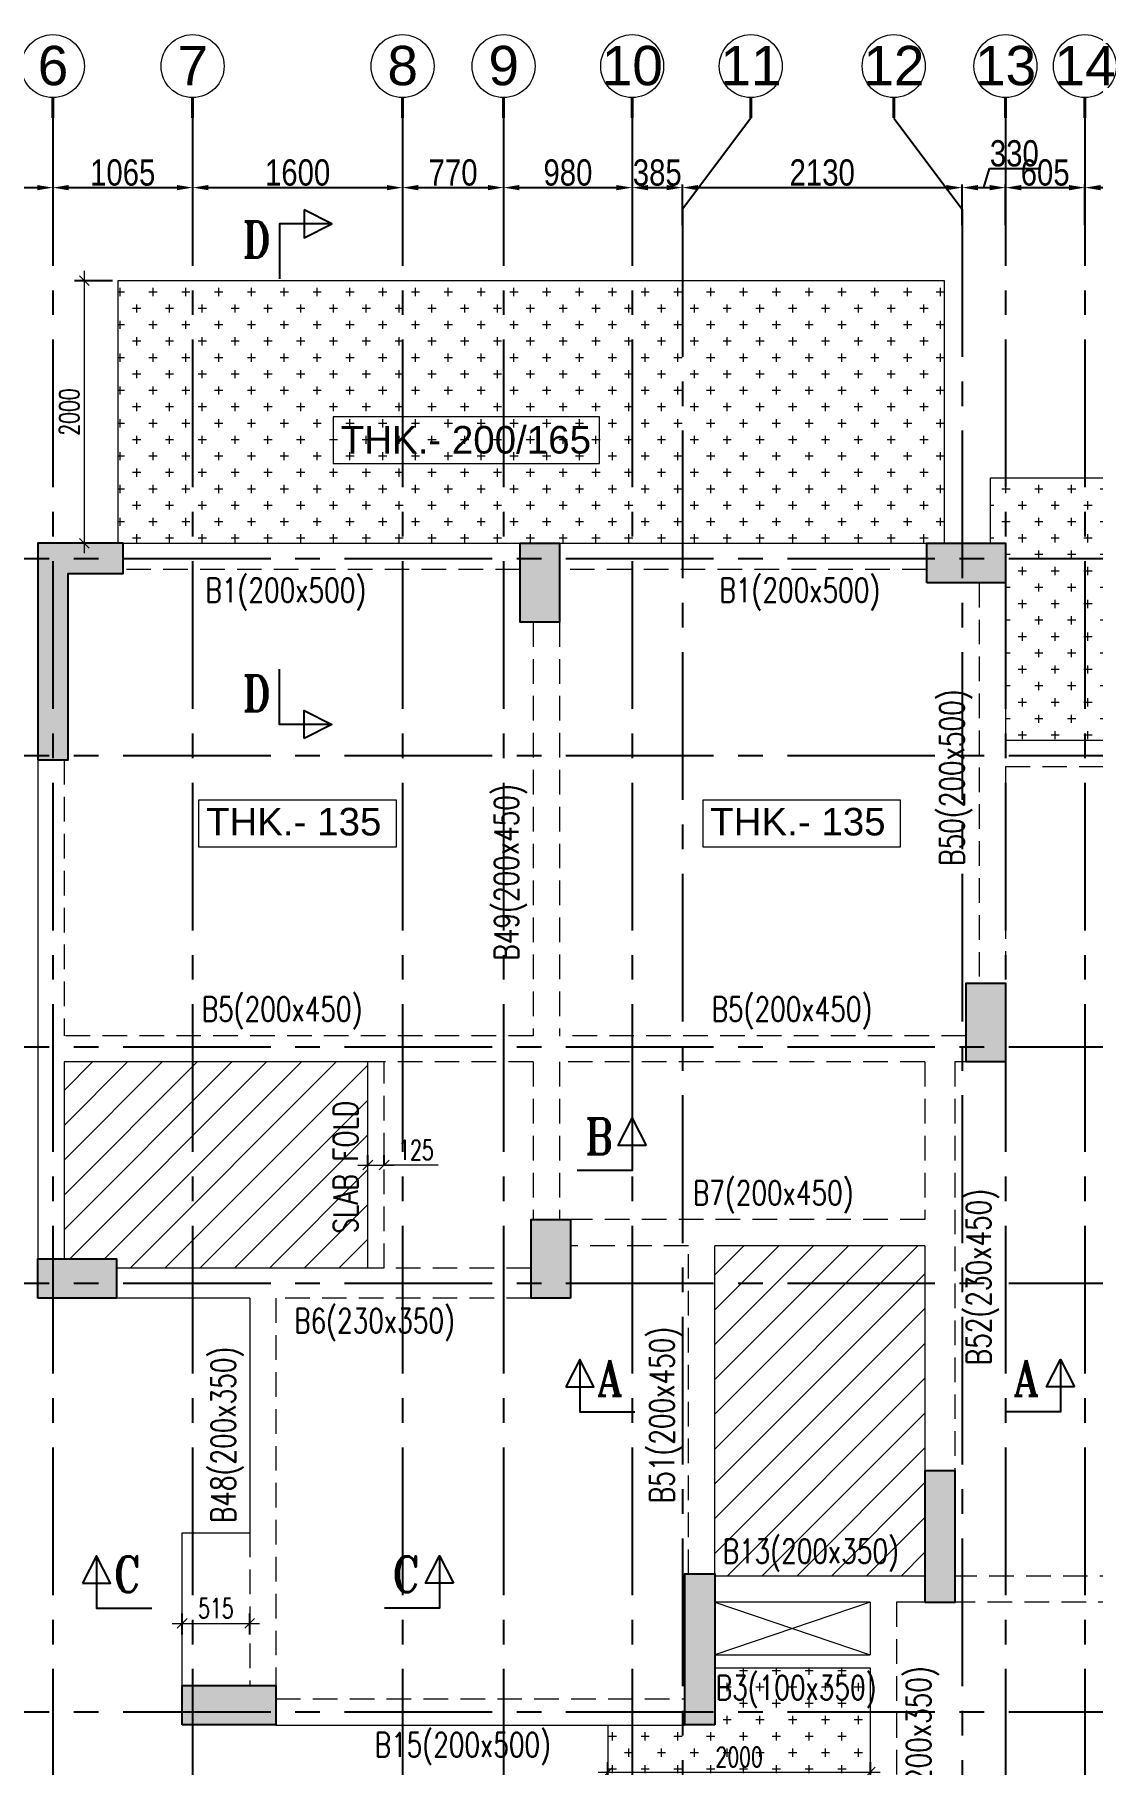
# Model space of a CAD drawing. Header units: millimetres. Extents: x 1255966 to 1543449, y 318653 to 465396.
# Drawn here: x 1376706 to 1384768, y 357228 to 370403 of the extents above; entities that cross this region are included whole.
import ezdxf
from ezdxf.enums import TextEntityAlignment as Align

# ---------------------------------------------------------------- set-up
doc = ezdxf.new("R2010")
doc.units = ezdxf.units.MM
doc.header["$LTSCALE"] = 500
doc.header["$MEASUREMENT"] = 0
doc.header["$PDMODE"] = 34
doc.linetypes.add('HIDDEN', pattern=[0.375, 0.25, -0.125])
doc.linetypes.add('Site$0$CENTER2', pattern=[1.125, 0.75, -0.125, 0.125, -0.125])
doc.layers.get('Defpoints').update_dxf_attribs({"lineweight": 0})
for name, color, linetype in [('3BEAM NO', 6, 'Continuous'), ('GRID', 7, 'Continuous'), ('GRID DIM', 7, 'Continuous'), ('S-COLUMN-HATCH', 253, 'Continuous'), ('S-FRAMING PLAN', 4, 'Continuous'), ('sec', 31, 'Continuous'), ('T BEAM N', 3, 'Continuous'), ('TEXT-20', 3, 'Continuous'), ('TOWER AREA COLUMN.', 6, 'Continuous')]:
    doc.layers.add(name, color=color, linetype=linetype)
for name, color, linetype, lineweight in [('CALL', 1, 'Continuous', 18), ('CUT OUT', 1, 'Continuous', 13), ('dim-M', 1, 'Continuous', 15), ('GRID NO.', 7, 'Continuous', 20), ('HATCH', 1, 'Continuous', 5), ('TEXT 01', 3, 'Continuous', 15), ('TOWER AREA BEAM..', 3, 'Continuous', 20), ('TOWER COL HATCH', 253, 'Continuous', 20)]:
    doc.layers.add(name, color=color, linetype=linetype, lineweight=lineweight)
doc.layers.add('STAIR', color=7, linetype='Continuous', true_color=0x3f4f7f)
doc.styles.add('2MM', font='romans.shx', dxfattribs={"width": 0.7})
doc.styles.add('ABHI', font='arial.ttf')
doc.styles.add('D50', font='arial.ttf', dxfattribs={"width": 0.8})
doc.styles.add('RT', font='romant.shx', dxfattribs={"height": 8})
doc.styles.add('S-T', font='romans.shx')
doc.dimstyles.new('INNER DIM', dxfattribs={"dimtxt": 200, "dimasz": 120, "dimexe": 25, "dimexo": 25, "dimgap": 12, "dimtad": 1, "dimdec": 0, "dimrnd": 5, "dimzin": 0, "dimdsep": 46, "dimtxsty": 'D50', "dimcen": 0.09, "dimdle": 25, "dimclrt": 6, "dimadec": 0, "dimazin": 0, "dimtfac": 1, "dimtdec": 0, "dimtofl": 0, "dimtmove": 1, "dimatfit": 3, "dimfxl": 75, "dimtolj": 1, "dimtzin": 0, "dimarcsym": 0})
doc.dimstyles.new('RAJESH', dxfattribs={"dimtxt": 200, "dimasz": 180, "dimexe": 100, "dimexo": 250, "dimgap": 50, "dimtad": 2, "dimdec": 0, "dimzin": 1, "dimdsep": 46, "dimtxsty": '2MM', "dimblk": 'OBLIQUE', "dimcen": 0, "dimdle": 100, "dimclrd": 1, "dimclre": 1, "dimclrt": 3, "dimadec": 0, "dimazin": 0, "dimtfac": 1, "dimtdec": 0, "dimtix": 1, "dimtmove": 2, "dimatfit": 3, "dimfxl": 1, "dimtolj": 1, "dimlwd": -1, "dimarcsym": 0})
pattern_1 = [(90, (-1381890.62, -304839.69), (-125, 125), [62.5, -187.5]), (180, (-1381859.37, -304808.44), (-125, -125), [62.5, -187.5])]
pattern_2 = [(45, (-1381890.62, -304839.69), (-132.582521, 132.582521), [])]

# ---------------------------------------------------------------- blocks, each defined once
blk = doc.blocks.new('A$Ca8bcdc7a')
at = {"layer": 'HATCH', "ltscale": 10}
h = blk.add_hatch(dxfattribs=at)
h.set_pattern_fill('CROSS', color=1, scale=500, angle=90)
h.set_pattern_definition(pattern_1)
h.paths.add_polyline_path([(1750, 11000), (-4550, 11000), (-4550, 9000), (-4510, 9000), (-1485, 9000), (-1185, 9000), (1465, 9000), (1750, 9000)])
h = blk.add_hatch(dxfattribs=at)
h.set_pattern_fill('CROSS', color=1, scale=500, angle=90)
h.set_pattern_definition(pattern_1)
h.paths.add_polyline_path([(5515, 7500), (6165, 7500), (6165, 9500), (2215, 9500), (2100, 9500), (2100, 9000), (2215, 9000), (2215, 7500)])
h = blk.add_hatch(dxfattribs=at)
h.set_pattern_fill('ANSI31', color=1, scale=1500)
h.set_pattern_definition(pattern_2)
h.paths.add_polyline_path([(-4960, 5050), (-4960, 3550), (-4560, 3550), (-4560, 3480), (-2645, 3480), (-2645, 5050)])
h = blk.add_hatch(dxfattribs=at)
h.set_pattern_fill('ANSI31', color=1, scale=1500)
h.set_pattern_definition(pattern_2)
h.paths.add_polyline_path([(1600, 1135), (1600, 1935), (1600, 3650), (0, 3650), (0, 1135)])
h = blk.add_hatch(dxfattribs=at)
h.set_pattern_fill('CROSS', color=1, scale=500, angle=90)
h.set_pattern_definition(pattern_1)
h.paths.add_polyline_path([(1185, 435), (0, 435), (0, 0), (-230, 0), (-815, 0), (-815, -1410), (-25, -1410), (1185, -1410)])
at = {"layer": 'CUT OUT', "color": 1, "ltscale": 10}
for p, q in [((1185, 935), (0, 535)), ((0, 935), (1185, 535))]:
    blk.add_line(p, q, dxfattribs=at)
at = {"layer": 'S-FRAMING PLAN', "color": 3, "linetype": 'ByBlock', "lineweight": 20, "ltscale": 10}
for p, q in [((-1485, 9000), (-4510, 9000)), ((1615, 9000), (-1185, 9000)), ((2215, 8700), (2215, 7500)), ((2215, 7500), (5515, 7500)), ((-5160, 7350), (-5160, 3550)), ((-4960, 5050), (-4960, 3550)), ((-2645, 5050), (-4960, 5050)), ((-2645, 3480), (-2645, 5050)), ((0, 1150), (0, 3650)), ((1600, 3650), (0, 3650)), ((1600, 3650), (1600, 1935)), ((-2645, 3480), (-4560, 3480)), ((-3545, 3250), (-4560, 3250)), ((-3545, 3250), (-3545, 1465)), ((1600, 1135), (0, 1135)), ((1185, 935), (0, 935)), ((1185, 935), (1185, 535)), ((1600, 935), (1385, 935)), ((0, 535), (1185, 535)), ((0, 435), (1185, 435)), ((1185, 435), (1185, -1410)), ((-3345, 0), (-230, 0)), ((-815, 0), (-815, -1410))]:
    blk.add_line(p, q, dxfattribs=at)
for points in [[(1750, 9000), (1750, 11000), (-4550, 11000), (-4550, 9000)], [(2100, 9000), (2100, 9500), (6165, 9500), (6165, 7500)], [(-4060, 300), (-4060, 1465), (-3545, 1465)]]:
    blk.add_lwpolyline(points, dxfattribs=at)
at = {"layer": 'TOWER AREA BEAM..', "color": 3, "linetype": 'HIDDEN', "ltscale": 1.5}
for p, q in [((-1485, 8800), (-4510, 8800)), ((1615, 8800), (-1185, 8800)), ((2015, 8700), (2015, 5650)), ((-1385, 8400), (-1385, 5250)), ((-1185, 8400), (-1185, 5250)), ((-4960, 7350), (-4960, 5250)), ((2215, 7300), (5515, 7300)), ((2215, 7300), (2215, 5650)), ((-1385, 5250), (-4960, 5250)), ((1915, 5250), (-1185, 5250)), ((-1385, 5050), (-2645, 5050)), ((-2520, 3480), (-2520, 5050)), ((-1385, 5050), (-1385, 3850)), ((-1185, 5050), (-1185, 3850)), ((1600, 5050), (-1185, 5050)), ((1600, 5050), (1600, 3850)), ((1915, 5050), (1830, 5050)), ((1830, 5050), (1830, 1935)), ((1600, 3850), (-1100, 3850)), ((-200, 3650), (-1100, 3650)), ((-200, 1150), (-200, 3650)), ((-1400, 3480), (-2645, 3480)), ((-1400, 3250), (-3345, 3250)), ((-3345, 3250), (-3345, 300)), ((-3545, 1465), (-3545, 300)), ((5935, 1135), (1830, 1135)), ((1385, 935), (1385, -1410)), ((4235, 935), (1830, 935)), ((-3345, 200), (-230, 200))]:
    blk.add_line(p, q, dxfattribs=at)
blk = doc.blocks.new('GRID MARK')
at = {"layer": 'GRID NO.', "const_width": 50}
blk.add_lwpolyline([(0, -541), (0, -891)], dxfattribs=at)
at = {"layer": 'GRID NO.'}
blk.add_circle((0, 0), 541, dxfattribs=at)
at = {"layer": 'GRID NO.', "style": 'D50', "width": 0.8}
blk.add_attdef('Y1', text='', height=500, dxfattribs=at).set_placement((-33, -267), align=Align.CENTER)
blk = doc.blocks.new('*D15')
at = {"layer": 'Defpoints', "color": 0, "linetype": 'Continuous', "transparency": 16777216}
for p in [(1374411, 258711), (1376846, 258711), (1376846, 258393)]:
    blk.add_point(p, dxfattribs=at)
at = {"layer": 'GRID DIM', "color": 0, "linetype": 'Continuous', "lineweight": -2, "transparency": 16777216}
for p, q in [((1374411, 258686), (1374411, 258368)), ((1376846, 258686), (1376846, 258368))]:
    blk.add_line(p, q, dxfattribs=at)
at = {"layer": 'GRID DIM', "linetype": 'Continuous', "lineweight": -2, "transparency": 16777216}
blk.add_line((1374531, 258393), (1376726, 258393), dxfattribs=at)
at = {"layer": 'GRID DIM', "linetype": 'Continuous', "transparency": 16777216}
for points in [[(1374531, 258413), (1374531, 258373), (1374411, 258393)], [(1376726, 258413), (1376726, 258373), (1376846, 258393)]]:
    blk.add_solid(points, dxfattribs=at)
at = {"layer": 'GRID DIM', "linetype": 'Continuous', "transparency": 16777216, "insert": (1375628, 258507), "char_height": 200, "attachment_point": 5, "style": 'D50'}
blk.add_mtext('\\A1;2435', dxfattribs=at)
blk = doc.blocks.new('*D16')
at = {"layer": 'Defpoints', "color": 0, "linetype": 'Continuous', "transparency": 16777216}
for p in [(1376846, 258711), (1377911, 258711), (1377911, 258393)]:
    blk.add_point(p, dxfattribs=at)
at = {"layer": 'GRID DIM', "color": 0, "linetype": 'Continuous', "lineweight": -2, "transparency": 16777216}
for p, q in [((1376846, 258686), (1376846, 258368)), ((1377911, 258686), (1377911, 258368))]:
    blk.add_line(p, q, dxfattribs=at)
at = {"layer": 'GRID DIM', "linetype": 'Continuous', "lineweight": -2, "transparency": 16777216}
blk.add_line((1376966, 258393), (1377791, 258393), dxfattribs=at)
at = {"layer": 'GRID DIM', "linetype": 'Continuous', "transparency": 16777216}
for points in [[(1376966, 258413), (1376966, 258373), (1376846, 258393)], [(1377791, 258413), (1377791, 258373), (1377911, 258393)]]:
    blk.add_solid(points, dxfattribs=at)
at = {"layer": 'GRID DIM', "linetype": 'Continuous', "transparency": 16777216, "insert": (1377378, 258507), "char_height": 200, "attachment_point": 5, "style": 'D50'}
blk.add_mtext('\\A1;1065', dxfattribs=at)
blk = doc.blocks.new('*D17')
at = {"layer": 'Defpoints', "color": 0, "linetype": 'Continuous', "transparency": 16777216}
for p in [(1377911, 258711), (1379511, 258634), (1379511, 258393)]:
    blk.add_point(p, dxfattribs=at)
at = {"layer": 'GRID DIM', "color": 0, "linetype": 'Continuous', "lineweight": -2, "transparency": 16777216}
for p, q in [((1377911, 258686), (1377911, 258368)), ((1379511, 258609), (1379511, 258368))]:
    blk.add_line(p, q, dxfattribs=at)
at = {"layer": 'GRID DIM', "linetype": 'Continuous', "lineweight": -2, "transparency": 16777216}
blk.add_line((1378031, 258393), (1379391, 258393), dxfattribs=at)
at = {"layer": 'GRID DIM', "linetype": 'Continuous', "transparency": 16777216}
for points in [[(1378031, 258413), (1378031, 258373), (1377911, 258393)], [(1379391, 258413), (1379391, 258373), (1379511, 258393)]]:
    blk.add_solid(points, dxfattribs=at)
at = {"layer": 'GRID DIM', "linetype": 'Continuous', "transparency": 16777216, "insert": (1378711, 258507), "char_height": 200, "attachment_point": 5, "style": 'D50'}
blk.add_mtext('\\A1;1600', dxfattribs=at)
blk = doc.blocks.new('*D18')
at = {"layer": 'Defpoints', "color": 0, "linetype": 'Continuous', "transparency": 16777216}
for p in [(1379511, 258634), (1380281, 258634), (1380281, 258393)]:
    blk.add_point(p, dxfattribs=at)
at = {"layer": 'GRID DIM', "color": 0, "linetype": 'Continuous', "lineweight": -2, "transparency": 16777216}
for p, q in [((1379511, 258609), (1379511, 258368)), ((1380281, 258609), (1380281, 258368))]:
    blk.add_line(p, q, dxfattribs=at)
at = {"layer": 'GRID DIM', "linetype": 'Continuous', "lineweight": -2, "transparency": 16777216}
blk.add_line((1379631, 258393), (1380161, 258393), dxfattribs=at)
at = {"layer": 'GRID DIM', "linetype": 'Continuous', "transparency": 16777216}
for points in [[(1379631, 258413), (1379631, 258373), (1379511, 258393)], [(1380161, 258413), (1380161, 258373), (1380281, 258393)]]:
    blk.add_solid(points, dxfattribs=at)
at = {"layer": 'GRID DIM', "linetype": 'Continuous', "transparency": 16777216, "insert": (1379896, 258507), "char_height": 200, "attachment_point": 5, "style": 'D50'}
blk.add_mtext('\\A1;770', dxfattribs=at)
blk = doc.blocks.new('*D19')
at = {"layer": 'Defpoints', "color": 0, "linetype": 'Continuous', "transparency": 16777216}
for p in [(1380281, 258634), (1381261, 258717), (1381261, 258393)]:
    blk.add_point(p, dxfattribs=at)
at = {"layer": 'GRID DIM', "color": 0, "linetype": 'Continuous', "lineweight": -2, "transparency": 16777216}
for p, q in [((1381261, 258692), (1381261, 258368)), ((1380281, 258609), (1380281, 258368))]:
    blk.add_line(p, q, dxfattribs=at)
at = {"layer": 'GRID DIM', "linetype": 'Continuous', "lineweight": -2, "transparency": 16777216}
blk.add_line((1380401, 258393), (1381141, 258393), dxfattribs=at)
at = {"layer": 'GRID DIM', "linetype": 'Continuous', "transparency": 16777216}
for points in [[(1380401, 258413), (1380401, 258373), (1380281, 258393)], [(1381141, 258413), (1381141, 258373), (1381261, 258393)]]:
    blk.add_solid(points, dxfattribs=at)
at = {"layer": 'GRID DIM', "linetype": 'Continuous', "transparency": 16777216, "insert": (1380771, 258507), "char_height": 200, "attachment_point": 5, "style": 'D50'}
blk.add_mtext('\\A1;980', dxfattribs=at)
blk = doc.blocks.new('*D20')
at = {"layer": 'Defpoints', "color": 0, "linetype": 'Continuous', "transparency": 16777216}
for p in [(1381261, 258717), (1381643, 258393), (1381643, 258082)]:
    blk.add_point(p, dxfattribs=at)
at = {"layer": 'GRID DIM', "color": 0, "linetype": 'Continuous', "lineweight": -2, "transparency": 16777216}
for p, q in [((1381261, 258692), (1381261, 258368)), ((1381643, 258107), (1381643, 258418))]:
    blk.add_line(p, q, dxfattribs=at)
at = {"layer": 'GRID DIM', "linetype": 'Continuous', "lineweight": -2, "transparency": 16777216}
blk.add_line((1381381, 258393), (1381523, 258393), dxfattribs=at)
at = {"layer": 'GRID DIM', "linetype": 'Continuous', "transparency": 16777216}
for points in [[(1381381, 258413), (1381381, 258373), (1381261, 258393)], [(1381523, 258413), (1381523, 258373), (1381643, 258393)]]:
    blk.add_solid(points, dxfattribs=at)
at = {"layer": 'GRID DIM', "linetype": 'Continuous', "transparency": 16777216, "insert": (1381452, 258507), "char_height": 200, "attachment_point": 5, "style": 'D50'}
blk.add_mtext('\\A1;385', dxfattribs=at)
blk = doc.blocks.new('*D21')
at = {"layer": 'Defpoints', "color": 0, "linetype": 'Continuous', "transparency": 16777216}
for p in [(1383776, 258393), (1381643, 258082), (1383776, 258082)]:
    blk.add_point(p, dxfattribs=at)
at = {"layer": 'GRID DIM', "color": 0, "linetype": 'Continuous', "lineweight": -2, "transparency": 16777216}
for p, q in [((1381643, 258107), (1381643, 258418)), ((1383776, 258107), (1383776, 258418))]:
    blk.add_line(p, q, dxfattribs=at)
at = {"layer": 'GRID DIM', "linetype": 'Continuous', "lineweight": -2, "transparency": 16777216}
blk.add_line((1381763, 258393), (1383656, 258393), dxfattribs=at)
at = {"layer": 'GRID DIM', "linetype": 'Continuous', "transparency": 16777216}
for points in [[(1381763, 258413), (1381763, 258373), (1381643, 258393)], [(1383656, 258413), (1383656, 258373), (1383776, 258393)]]:
    blk.add_solid(points, dxfattribs=at)
at = {"layer": 'GRID DIM', "linetype": 'Continuous', "transparency": 16777216, "insert": (1382709, 258507), "char_height": 200, "attachment_point": 5, "style": 'D50'}
blk.add_mtext('\\A1;2130', dxfattribs=at)
blk = doc.blocks.new('*D22')
at = {"layer": 'Defpoints', "color": 0, "linetype": 'Continuous', "transparency": 16777216}
for p in [(1384106, 258393), (1383776, 258082), (1384106, 258082)]:
    blk.add_point(p, dxfattribs=at)
at = {"layer": 'GRID DIM', "linetype": 'Continuous', "lineweight": -2, "transparency": 16777216}
for p, q in [((1383941, 258393), (1383984, 258538)), ((1383984, 258538), (1384361, 258538)), ((1383896, 258393), (1383986, 258393))]:
    blk.add_line(p, q, dxfattribs=at)
at = {"layer": 'GRID DIM', "color": 0, "linetype": 'Continuous', "lineweight": -2, "transparency": 16777216}
for p, q in [((1383776, 258107), (1383776, 258418)), ((1384106, 258107), (1384106, 258418))]:
    blk.add_line(p, q, dxfattribs=at)
at = {"layer": 'GRID DIM', "linetype": 'Continuous', "transparency": 16777216}
for points in [[(1383896, 258413), (1383896, 258373), (1383776, 258393)], [(1383986, 258413), (1383986, 258373), (1384106, 258393)]]:
    blk.add_solid(points, dxfattribs=at)
at = {"layer": 'GRID DIM', "linetype": 'Continuous', "transparency": 16777216, "insert": (1384173, 258653), "char_height": 200, "attachment_point": 5, "style": 'D50'}
blk.add_mtext('\\A1;330', dxfattribs=at)
blk = doc.blocks.new('*D23')
at = {"layer": 'Defpoints', "color": 0, "linetype": 'Continuous', "transparency": 16777216}
for p in [(1384711, 258393), (1384106, 258082), (1384711, 258082)]:
    blk.add_point(p, dxfattribs=at)
at = {"layer": 'GRID DIM', "color": 0, "linetype": 'Continuous', "lineweight": -2, "transparency": 16777216}
for p, q in [((1384106, 258107), (1384106, 258418)), ((1384711, 258107), (1384711, 258418))]:
    blk.add_line(p, q, dxfattribs=at)
at = {"layer": 'GRID DIM', "linetype": 'Continuous', "lineweight": -2, "transparency": 16777216}
blk.add_line((1384226, 258393), (1384591, 258393), dxfattribs=at)
at = {"layer": 'GRID DIM', "linetype": 'Continuous', "transparency": 16777216}
for points in [[(1384226, 258413), (1384226, 258373), (1384106, 258393)], [(1384591, 258413), (1384591, 258373), (1384711, 258393)]]:
    blk.add_solid(points, dxfattribs=at)
at = {"layer": 'GRID DIM', "linetype": 'Continuous', "transparency": 16777216, "insert": (1384408, 258507), "char_height": 200, "attachment_point": 5, "style": 'D50'}
blk.add_mtext('\\A1;605', dxfattribs=at)
blk = doc.blocks.new('*D24')
at = {"layer": 'Defpoints', "color": 0, "linetype": 'Continuous', "transparency": 16777216}
for p in [(1386211, 258393), (1386211, 258155), (1384711, 258082)]:
    blk.add_point(p, dxfattribs=at)
at = {"layer": 'GRID DIM', "color": 0, "linetype": 'Continuous', "lineweight": -2, "transparency": 16777216}
for p, q in [((1384711, 258107), (1384711, 258418)), ((1386211, 258180), (1386211, 258418))]:
    blk.add_line(p, q, dxfattribs=at)
at = {"layer": 'GRID DIM', "linetype": 'Continuous', "lineweight": -2, "transparency": 16777216}
blk.add_line((1384831, 258393), (1386091, 258393), dxfattribs=at)
at = {"layer": 'GRID DIM', "linetype": 'Continuous', "transparency": 16777216}
for points in [[(1384831, 258413), (1384831, 258373), (1384711, 258393)], [(1386091, 258413), (1386091, 258373), (1386211, 258393)]]:
    blk.add_solid(points, dxfattribs=at)
at = {"layer": 'GRID DIM', "linetype": 'Continuous', "transparency": 16777216, "insert": (1385461, 258507), "char_height": 200, "attachment_point": 5, "style": 'D50'}
blk.add_mtext('\\A1;1500', dxfattribs=at)
blk = doc.blocks.new('_Oblique')
at = {"color": 0, "linetype": 'ByBlock', "lineweight": -2}
blk.add_line((-0.5, -0.5), (0.5, 0.5), dxfattribs=at)
blk = doc.blocks.new('*D78')
at = {"layer": 'Defpoints', "color": 0, "ltscale": 100, "transparency": 16777216}
for p in [(1379371, 361793), (1379246, 361757), (1379371, 361757)]:
    blk.add_point(p, dxfattribs=at)
at = {"layer": 'dim-M', "color": 1, "ltscale": 100, "transparency": 16777216}
for p, q in [((1379171, 361793), (1379446, 361793)), ((1379781, 361793), (1379371, 361793))]:
    blk.add_line(p, q, dxfattribs=at)
at = {"layer": 'dim-M', "color": 1, "lineweight": -2, "ltscale": 100, "transparency": 16777216}
for p, q in [((1379246, 361797), (1379246, 361868)), ((1379371, 361797), (1379371, 361868))]:
    blk.add_line(p, q, dxfattribs=at)
at = {"layer": 'dim-M', "color": 1, "ltscale": 100, "transparency": 16777216, "xscale": 75, "yscale": 75, "zscale": 75, "rotation": 180}
blk.add_blockref('_Oblique', (1379246, 361793), dxfattribs=at)
at = {"layer": 'dim-M', "color": 1, "ltscale": 100, "transparency": 16777216, "xscale": 75, "yscale": 75, "zscale": 75}
blk.add_blockref('_Oblique', (1379371, 361793), dxfattribs=at)
at = {"layer": 'dim-M', "color": 3, "ltscale": 100, "transparency": 16777216, "insert": (1379613, 361908), "char_height": 150, "attachment_point": 5, "style": '2MM'}
blk.add_mtext('\\A1;125', dxfattribs=at)
blk = doc.blocks.new('3tgra')
at = {"layer": 'TOWER COL HATCH'}
h = blk.add_hatch(color=253, dxfattribs=at)
h.dxf.hatch_style = 1
h.paths.add_polyline_path([(1377381, 95142), (1376731, 95142), (1376731, 93492), (1376961, 93492), (1376961, 94912), (1377381, 94912)])
h = blk.add_hatch(color=253, dxfattribs=at)
h.dxf.hatch_style = 1
h.paths.add_polyline_path([(1380706, 94542), (1380406, 94542), (1380406, 95142), (1380706, 95142)])
h = blk.add_hatch(color=253, dxfattribs=at)
h.dxf.hatch_style = 1
h.paths.add_polyline_path([(1383506, 94842), (1383506, 95142), (1384106, 95142), (1384106, 94842)])
h = blk.add_hatch(color=253, dxfattribs=at)
h.dxf.hatch_style = 1
h.paths.add_polyline_path([(1384106, 91192), (1383806, 91192), (1383806, 91792), (1384106, 91792)])
h = blk.add_hatch(color=253, dxfattribs=at)
h.dxf.hatch_style = 1
h.paths.add_polyline_path([(1380791, 89392), (1380491, 89392), (1380491, 89992), (1380791, 89992)])
h = blk.add_hatch(color=253, dxfattribs=at)
h.dxf.hatch_style = 1
h.paths.add_polyline_path([(1376731, 89392), (1376731, 89692), (1377331, 89692), (1377331, 89392)])
h = blk.add_hatch(color=253, dxfattribs=at)
h.dxf.hatch_style = 1
h.paths.add_polyline_path([(1383491, 87077), (1383721, 87077), (1383721, 88077), (1383491, 88077)])
h = blk.add_hatch(color=253, dxfattribs=at)
h.dxf.hatch_style = 1
h.paths.add_polyline_path([(1381891, 86142), (1381661, 86142), (1381661, 87292), (1381891, 87292)])
h = blk.add_hatch(color=253, dxfattribs=at)
h.dxf.hatch_style = 1
h.paths.add_polyline_path([(1377831, 86142), (1377831, 86442), (1378546, 86442), (1378546, 86142)])
at = {"layer": 'TOWER AREA COLUMN.', "color": 4}
blk.add_lwpolyline([(1377381, 95142), (1376731, 95142), (1376731, 93492), (1376961, 93492), (1376961, 94912), (1377381, 94912), (1377381, 95142)], dxfattribs=at)
for points in [[(1380706, 94542), (1380406, 94542), (1380406, 95142), (1380706, 95142)], [(1383506, 94842), (1383506, 95142), (1384106, 95142), (1384106, 94842)], [(1384106, 91192), (1383806, 91192), (1383806, 91792), (1384106, 91792)], [(1380791, 89392), (1380491, 89392), (1380491, 89992), (1380791, 89992)], [(1376731, 89392), (1376731, 89692), (1377331, 89692), (1377331, 89392)], [(1383491, 87077), (1383721, 87077), (1383721, 88077), (1383491, 88077)], [(1381891, 86142), (1381661, 86142), (1381661, 87292), (1381891, 87292)], [(1377831, 86142), (1377831, 86442), (1378546, 86442), (1378546, 86142)]]:
    blk.add_lwpolyline(points, close=True, dxfattribs=at)
blk = doc.blocks.new('*D476')
at = {"layer": 'Defpoints', "color": 0, "ltscale": 100, "transparency": 16777216}
for p in [(1377341, 368528), (1377085, 366528), (1377341, 366528)]:
    blk.add_point(p, dxfattribs=at)
at = {"layer": 'dim-M', "color": 1, "lineweight": -2, "ltscale": 100, "transparency": 16777216}
for p, q in [((1377301, 368528), (1377010, 368528)), ((1377301, 366528), (1377010, 366528))]:
    blk.add_line(p, q, dxfattribs=at)
at = {"layer": 'dim-M', "color": 1, "ltscale": 100, "transparency": 16777216}
blk.add_line((1377085, 368603), (1377085, 366453), dxfattribs=at)
at = {"layer": 'dim-M', "color": 1, "ltscale": 100, "transparency": 16777216, "xscale": 75, "yscale": 75, "zscale": 75}
for p, rotation in [((1377085, 368528), 90), ((1377085, 366528), 270)]:
    blk.add_blockref('_Oblique', p, dxfattribs=dict(at, rotation=rotation))
at = {"layer": 'dim-M', "color": 3, "ltscale": 100, "transparency": 16777216, "insert": (1376970, 367528), "char_height": 150, "attachment_point": 5, "rotation": 90, "style": '2MM'}
blk.add_mtext('\\A1;2000', dxfattribs=at)
blk = doc.blocks.new('*D477')
at = {"layer": 'Defpoints', "color": 0, "ltscale": 100, "transparency": 16777216}
for p in [(1378346, 358302), (1377831, 358177), (1378346, 358177)]:
    blk.add_point(p, dxfattribs=at)
at = {"layer": 'dim-M', "color": 1, "lineweight": -2, "ltscale": 100, "transparency": 16777216}
for p, q in [((1377831, 358217), (1377831, 358377)), ((1378346, 358217), (1378346, 358377))]:
    blk.add_line(p, q, dxfattribs=at)
at = {"layer": 'dim-M', "color": 1, "ltscale": 100, "transparency": 16777216}
blk.add_line((1377756, 358302), (1378421, 358302), dxfattribs=at)
at = {"layer": 'dim-M', "color": 1, "ltscale": 100, "transparency": 16777216, "xscale": 75, "yscale": 75, "zscale": 75, "rotation": 180}
blk.add_blockref('_Oblique', (1377831, 358302), dxfattribs=at)
at = {"layer": 'dim-M', "color": 1, "ltscale": 100, "transparency": 16777216, "xscale": 75, "yscale": 75, "zscale": 75}
blk.add_blockref('_Oblique', (1378346, 358302), dxfattribs=at)
at = {"layer": 'dim-M', "color": 3, "ltscale": 100, "transparency": 16777216, "insert": (1378088, 358417), "char_height": 150, "attachment_point": 5, "style": '2MM'}
blk.add_mtext('\\A1;515', dxfattribs=at)
blk = doc.blocks.new('*D502')
at = {"layer": 'Defpoints', "color": 0, "ltscale": 100, "transparency": 16777216}
for p in [(1383076, 357169), (1381076, 357040), (1383076, 357040)]:
    blk.add_point(p, dxfattribs=at)
at = {"layer": 'dim-M', "color": 1, "ltscale": 100, "transparency": 16777216}
blk.add_line((1381001, 357169), (1383151, 357169), dxfattribs=at)
at = {"layer": 'dim-M', "color": 1, "lineweight": -2, "ltscale": 100, "transparency": 16777216}
for p, q in [((1381076, 357080), (1381076, 357244)), ((1383076, 357080), (1383076, 357244))]:
    blk.add_line(p, q, dxfattribs=at)
at = {"layer": 'dim-M', "color": 1, "ltscale": 100, "transparency": 16777216, "xscale": 75, "yscale": 75, "zscale": 75, "rotation": 180}
blk.add_blockref('_Oblique', (1381076, 357169), dxfattribs=at)
at = {"layer": 'dim-M', "color": 1, "ltscale": 100, "transparency": 16777216, "xscale": 75, "yscale": 75, "zscale": 75}
blk.add_blockref('_Oblique', (1383076, 357169), dxfattribs=at)
at = {"layer": 'dim-M', "color": 3, "ltscale": 100, "transparency": 16777216, "insert": (1382076, 357284), "char_height": 150, "attachment_point": 5, "style": '2MM'}
blk.add_mtext('\\A1;2000', dxfattribs=at)
blk = doc.blocks.new('A$C23cda4c2')
at = {"layer": 'CALL', "color": 7, "linetype": 'Continuous', "ltscale": 10}
blk.add_lwpolyline([(754, 0), (-754, 0), (-754, -355), (754, -355)], close=True, dxfattribs=at)
at = {"layer": 'TEXT 01', "color": 2, "linetype": 'Continuous', "style": 'ABHI'}
blk.add_text('THK.- 135', height=210, dxfattribs=at).set_placement((-697, -269, -4))
blk = doc.blocks.new('EEE')
at = {"layer": 'GRID', "color": 16, "linetype": 'Site$0$CENTER2', "ltscale": 3}
for points in [[(1376845.6, 258923.2), (1376845.6, 223711.9)], [(1377910.6, 258923.2), (1377910.6, 223711.9)], [(1379510.6, 258923.2), (1379510.6, 223711.9)], [(1380280.6, 258923.2), (1380280.6, 223711.9)], [(1381260.6, 258923.2), (1381260.6, 223711.9)], [(1382164.8, 258923.2), (1381643.1, 258229.8), (1381643.1, 223711.9)], [(1383253.9, 258923.2), (1383775.6, 258229.8), (1383775.6, 223711.9)], [(1384105.6, 258923.2), (1384105.6, 223711.9)], [(1384710.6, 258923.2), (1384710.6, 223711.9)], [(1363880.9, 255568.6), (1442964.5, 255568.6)], [(1363880.9, 254068.6), (1442964.5, 254068.6)], [(1363880.9, 251848.8), (1442964.5, 251848.8)], [(1363880.9, 250048.6), (1442964.5, 250048.6)], [(1363880.9, 246783.6), (1442964.5, 246783.6)]]:
    blk.add_lwpolyline(points, dxfattribs=at)
at = {"layer": 'GRID NO.'}
ref = blk.add_blockref('GRID MARK', (1376845.6, 259318.5), dxfattribs=dict(at, xscale=0.4435200000032785, yscale=0.4435200000032785, zscale=0.4435200000032785))
ref.add_attrib('Y1', '6', dxfattribs={"height": 300, "style": 'D50'}).set_placement((1376846.7, 259172.9), align=Align.CENTER)
ref = blk.add_blockref('GRID MARK', (1377910.6, 259318.5), dxfattribs=dict(at, xscale=0.4435200000032785, yscale=0.4435200000032785, zscale=0.4435200000032785))
ref.add_attrib('Y1', '7', dxfattribs={"height": 300, "style": 'D50'}).set_placement((1377911.7, 259172.9), align=Align.CENTER)
ref = blk.add_blockref('GRID MARK', (1379510.6, 259318.5), dxfattribs=dict(at, xscale=0.4435200000032785, yscale=0.4435200000032785, zscale=0.4435200000032785))
ref.add_attrib('Y1', '8', dxfattribs={"height": 300, "style": 'D50'}).set_placement((1379511.7, 259172.9), align=Align.CENTER)
ref = blk.add_blockref('GRID MARK', (1380280.6, 259318.5), dxfattribs=dict(at, xscale=0.4435200000032785, yscale=0.4435200000032785, zscale=0.4435200000032785))
ref.add_attrib('Y1', '9', dxfattribs={"height": 300, "style": 'D50'}).set_placement((1380281.7, 259172.9), align=Align.CENTER)
ref = blk.add_blockref('GRID MARK', (1381260.6, 259318.5), dxfattribs=dict(at, xscale=0.4435200000032785, yscale=0.4435200000032785, zscale=0.4435200000032785))
ref.add_attrib('Y1', '10', dxfattribs={"height": 300, "style": 'D50'}).set_placement((1381261.7, 259172.9), align=Align.CENTER)
ref = blk.add_blockref('GRID MARK', (1382164.8, 259318.5), dxfattribs=dict(at, xscale=0.4435200000032785, yscale=0.4435200000032785, zscale=0.4435200000032785))
ref.add_attrib('Y1', '11', dxfattribs={"height": 300, "style": 'D50'}).set_placement((1382165.9, 259172.9), align=Align.CENTER)
ref = blk.add_blockref('GRID MARK', (1383253.9, 259318.5), dxfattribs=dict(at, xscale=0.4435200000032785, yscale=0.4435200000032785, zscale=0.4435200000032785))
ref.add_attrib('Y1', '12', dxfattribs={"height": 300, "style": 'D50'}).set_placement((1383255, 259172.9), align=Align.CENTER)
ref = blk.add_blockref('GRID MARK', (1384105.6, 259318.5), dxfattribs=dict(at, xscale=0.4435200000032785, yscale=0.4435200000032785, zscale=0.4435200000032785))
ref.add_attrib('Y1', '13', dxfattribs={"height": 300, "style": 'D50'}).set_placement((1384106.7, 259172.9), align=Align.CENTER)
ref = blk.add_blockref('GRID MARK', (1384710.6, 259318.5), dxfattribs=dict(at, xscale=0.4435200000032785, yscale=0.4435200000032785, zscale=0.4435200000032785))
ref.add_attrib('Y1', '14', dxfattribs={"height": 300, "style": 'D50'}).set_placement((1384711.7, 259172.9), align=Align.CENTER)
at = {"layer": 'GRID DIM', "color": 0, "linetype": 'Continuous'}
for base, p1, p2, picture, middle in [((1384105.6, 258393.3), (1383775.6, 258082.3), (1384105.6, 258082.3), '*D22', (1383996.2, 258652.6)), ((1376845.6, 258393.3), (1374410.6, 258710.6), (1376845.6, 258710.6), '*D15', (1375628.1, 258507.5)), ((1377910.6, 258393.3), (1376845.6, 258710.6), (1377910.6, 258710.6), '*D16', (1377378.1, 258507.4)), ((1379510.6, 258393.3), (1377910.6, 258710.6), (1379510.6, 258634.5), '*D17', (1378710.6, 258507.4)), ((1380280.6, 258393.3), (1379510.6, 258634.5), (1380280.6, 258634.5), '*D18', (1379895.6, 258507.4)), ((1381260.6, 258393.3), (1380280.6, 258634.5), (1381260.6, 258716.7), '*D19', (1380770.6, 258507.4)), ((1381643.130711, 258393.277289), (1381260.63071, 258716.710013), (1381643.130711, 258082.342293), '*D20', (1381451.880711, 258507.460099)), ((1383775.6307114, 258393.2772886), (1381643.1307114, 258082.3422927), (1383775.6307114, 258082.3422927), '*D21', (1382709.3807114, 258507.460099)), ((1384710.6, 258393.3), (1384105.6, 258082.3), (1384710.6, 258082.3), '*D23', (1384408.1, 258507.4)), ((1386210.6, 258393.3), (1384710.6, 258082.3), (1386210.6, 258155.3), '*D24', (1385460.6, 258507.4))]:
    dim = blk.add_linear_dim(base=base, p1=p1, p2=p2, dimstyle='INNER DIM', override={"dimclrd": 256, "dimclrt": 256}, dxfattribs=at)
    dim.commit()
    dim.dimension.update_dxf_attribs({"geometry": picture, "text_midpoint": middle})

msp = doc.modelspace()

# ---------------------------------------------------------------- linework, layer by layer
at = {"layer": 'CALL', "color": 7, "linetype": 'Continuous', "ltscale": 10}
msp.add_lwpolyline([(1381012, 367491), (1378982, 367491), (1378982, 367135.6), (1381012, 367135.6)], close=True, dxfattribs=at)
at = {"layer": 'sec', "color": 4}
for points in [[(1378761.8, 369069.2), (1378761.8, 368854.9), (1378970.5, 368962.1), (1378761.8, 369069.2)], [(1378970.5, 368962.1), (1378571.6, 368962.1), (1378571.6, 368542.1)], [(1378970.5, 365148.3), (1378571.6, 365148.3), (1378571.6, 365568.3)], [(1378761.8, 365041.1), (1378761.8, 365255.4), (1378970.5, 365148.3), (1378761.8, 365041.1)], [(1381260.6, 362150.9), (1381260.6, 361752), (1380840.6, 361752)], [(1381367.8, 361942.2), (1381153.5, 361942.2), (1381260.6, 362150.9), (1381367.8, 361942.2)], [(1380754.3, 360102.9), (1380968.6, 360102.9), (1380861.5, 360311.5), (1380754.3, 360102.9)], [(1380861.5, 360311.5), (1380861.5, 359912.7), (1381281.5, 359912.7)], [(1384524.8, 360311.5), (1384524.8, 359912.7), (1384104.7, 359912.7)], [(1384631.9, 360102.9), (1384417.6, 360102.9), (1384524.8, 360311.5), (1384631.9, 360102.9)], [(1377071.7, 358607.4), (1377286, 358607.4), (1377178.8, 358816.1), (1377071.7, 358607.4)], [(1377178.8, 358816.1), (1377178.8, 358417.2), (1377598.8, 358417.2)], [(1379792.7, 358816.1), (1379792.7, 358417.2), (1379372.7, 358417.2)], [(1379899.8, 358607.4), (1379685.5, 358607.4), (1379792.7, 358816.1), (1379899.8, 358607.4)]]:
    msp.add_lwpolyline(points, dxfattribs=at)

# ---------------------------------------------------------------- block references
at = {"layer": 'CUT OUT', "color": 4}
msp.add_blockref('3tgra', (0, 271386.2), dxfattribs=at)
at = {"layer": 'GRID', "color": 4}
msp.add_blockref('EEE', (0, 110844.1), dxfattribs=at)
at = {"layer": 'S-COLUMN-HATCH', "color": 4, "ltscale": 10}
msp.add_blockref('A$Ca8bcdc7a', (1381890.6, 357527.7), dxfattribs=at)
at = {"layer": 'STAIR', "color": 4, "ltscale": 10}
for p in [(1378709.6, 364572), (1382552.1, 364572)]:
    msp.add_blockref('A$C23cda4c2', p, dxfattribs=at)

# ---------------------------------------------------------------- texts
at = {"layer": '3BEAM NO', "color": 4, "lineweight": 0, "style": 'S-T', "width": 0.75}
msp.add_text('SLAB FOLD', height=185, rotation=90, dxfattribs=at).set_placement((1379168.9, 361271.6, 2.2))
at = {"layer": 'T BEAM N', "color": 7, "lineweight": 0, "style": 'S-T', "width": 0.75}
for s, p in [('B1(200x500)', (1378009.2, 366078.8)), ('B1(200x500)', (1381926.5, 366078.8)), ('B5(200x450)', (1377980.2, 362888.5)), ('B5(200x450)', (1381866.4, 362888.5)), ('B7(200x450)', (1381723.6, 361488.5)), ('B6(230x350)', (1378685, 360514.4)), ('B13(200x350)', (1381950.2, 358759.4)), ('B3(100x350)', (1381898, 357720.3)), ('B15(200x500)', (1379298.4, 357285.3))]:
    msp.add_text(s, height=185, dxfattribs=at).set_placement(p)
for s, p in [('B50(200x500)', (1383789.9, 364071.8)), ('B49(200x450)', (1380395.2, 363349.7)), ('B52(230x450)', (1383993.6, 360267.8)), ('B51(200x450)', (1381580.2, 359217.1)), ('B48(200x350)', (1378237.1, 359065.6)), ('B53(200x350)', (1383535.9, 356632.3))]:
    msp.add_text(s, height=185, rotation=90, dxfattribs=at).set_placement(p)
at = {"layer": 'TEXT 01', "color": 2, "linetype": 'Continuous', "style": 'ABHI'}
msp.add_text('THK.- 200/165', height=210, dxfattribs=at).set_placement((1379039.2, 367211.8, -4.5))
at = {"layer": 'TEXT-20', "color": 4, "lineweight": 20, "ltscale": 0.2, "style": 'RT', "width": 0.85}
for s, p in [('D', (1378289.7, 368706.1)), ('D', (1378289.7, 365248.8)), ('B', (1380900.1, 361874.7)), ('A', (1380990.7, 360035.3)), ('A', (1384164.2, 360035.3)), ('C', (1377308, 358539.9)), ('C', (1379432.2, 358539.9))]:
    msp.add_text(s, height=272.2, dxfattribs=at).set_placement(p)

# ---------------------------------------------------------------- dimensions: what is measured, and where the dimension line sits
at = {"layer": 'dim-M', "ltscale": 100}
dim = msp.add_linear_dim(base=(1377085.2, 366527.7), p1=(1377340.6, 368527.7), p2=(1377340.6, 366527.7), angle=90, dimstyle='RAJESH', override={"dimtxt": 150, "dimasz": 75, "dimexe": 75, "dimexo": 40, "dimgap": 40, "dimdle": 75, "dimtmove": 1}, dxfattribs=at)
dim.commit()
dim.dimension.update_dxf_attribs({"geometry": '*D476', "text_midpoint": (1376970.2, 367527.7)})
dim = msp.add_linear_dim(base=(1379370.6, 361792.7), p1=(1379245.6, 361756.8), p2=(1379370.6, 361756.8), dimstyle='RAJESH', override={"dimtxt": 150, "dimasz": 75, "dimexe": 75, "dimexo": 40, "dimgap": 40, "dimdle": 75, "dimtmove": 1}, dxfattribs=at)
dim.commit()
dim.dimension.update_dxf_attribs({"geometry": '*D78', "text_midpoint": (1379613.1, 361907.7), "dimtype": 160})
for base, p1, p2, picture, middle in [((1378345.6, 358302), (1377830.6, 358176.7), (1378345.6, 358176.7), '*D477', (1378088.1, 358417)), ((1383075.6, 357169.3), (1381075.6, 357040.2), (1383075.6, 357040.2), '*D502', (1382075.6, 357284.3))]:
    dim = msp.add_linear_dim(base=base, p1=p1, p2=p2, dimstyle='RAJESH', override={"dimtxt": 150, "dimasz": 75, "dimexe": 75, "dimexo": 40, "dimgap": 40, "dimdle": 75, "dimtmove": 1}, dxfattribs=at)
    dim.commit()
    dim.dimension.update_dxf_attribs({"geometry": picture, "text_midpoint": middle})

doc.saveas('drawing.dxf')
